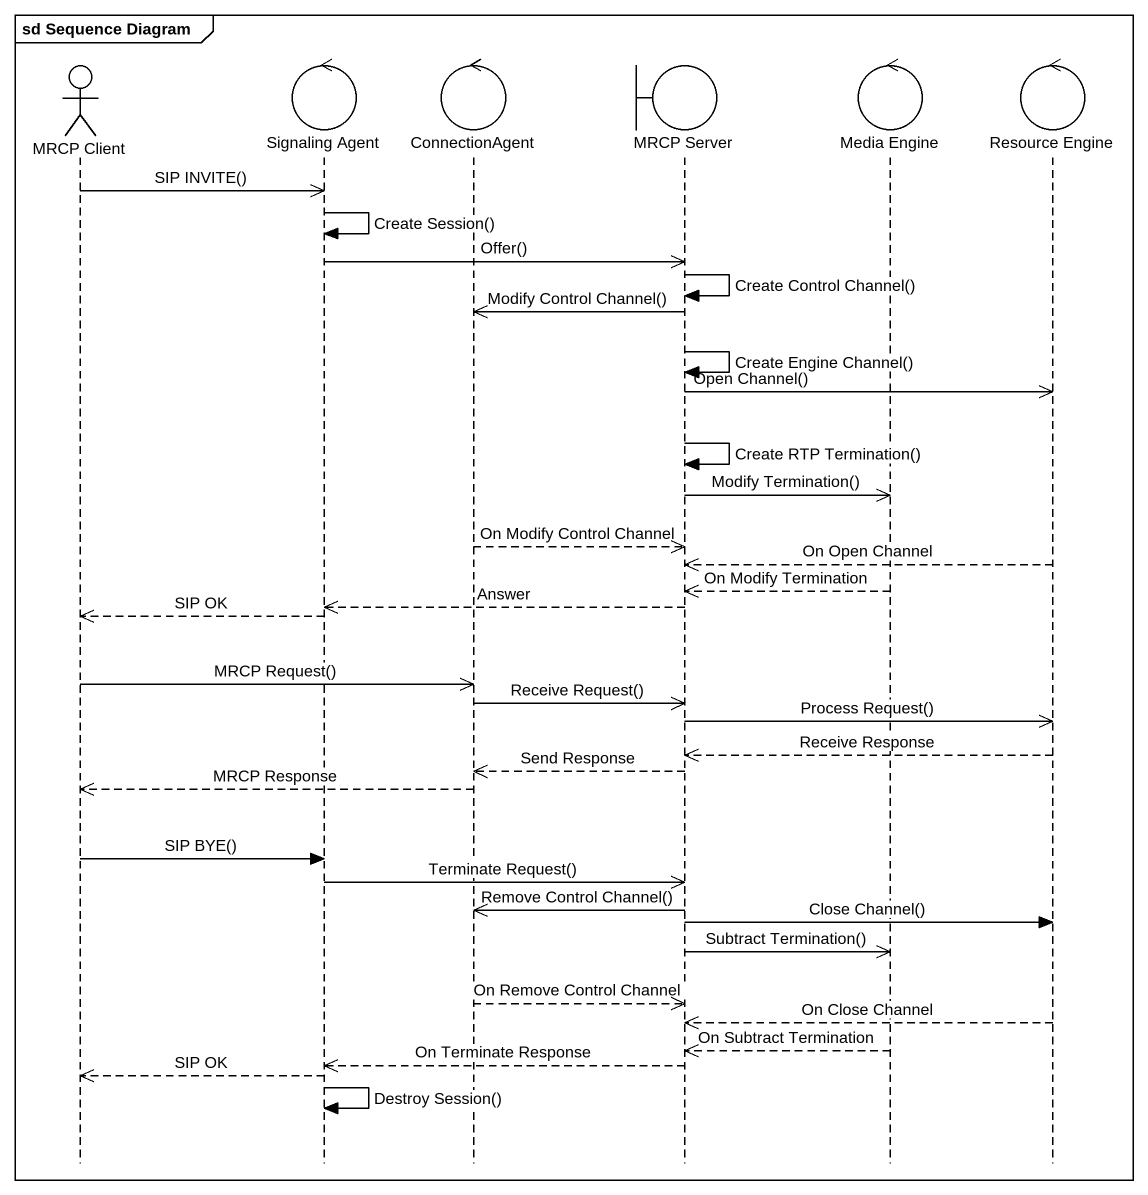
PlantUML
@startuml
mainframe sd Sequence Diagram
hide footbox
actor "MRCP Client" as MRCP_Client
control "Signaling Agent" as Signaling_Agent
control ConnectionAgent
boundary "MRCP Server" as MRCP_Server
control "Media Engine" as Media_Engine
control "Resource Engine" as Resource_Engine

MRCP_Client ->> Signaling_Agent : SIP INVITE()
Signaling_Agent -> Signaling_Agent : Create Session()
Signaling_Agent ->> MRCP_Server : Offer()
MRCP_Server -> MRCP_Server : Create Control Channel()
MRCP_Server ->> ConnectionAgent : Modify Control Channel()
MRCP_Server -> MRCP_Server : Create Engine Channel()
MRCP_Server ->> Resource_Engine : Open Channel()
MRCP_Server -> MRCP_Server : Create RTP Termination()
MRCP_Server ->> Media_Engine : Modify Termination()
ConnectionAgent -->> MRCP_Server : On Modify Control Channel
Resource_Engine -->> MRCP_Server : On Open Channel
Media_Engine -->> MRCP_Server : On Modify Termination
MRCP_Server -->> Signaling_Agent : Answer
Signaling_Agent -->> MRCP_Client : SIP OK
MRCP_Client ->> ConnectionAgent : MRCP Request()
ConnectionAgent ->> MRCP_Server : Receive Request()
MRCP_Server ->> Resource_Engine : Process Request()
Resource_Engine -->> MRCP_Server : Receive Response
MRCP_Server -->> ConnectionAgent : Send Response
ConnectionAgent -->> MRCP_Client : MRCP Response
MRCP_Client -> Signaling_Agent : SIP BYE()
Signaling_Agent ->> MRCP_Server : Terminate Request()
MRCP_Server ->> ConnectionAgent : Remove Control Channel()
MRCP_Server -> Resource_Engine : Close Channel()
MRCP_Server ->> Media_Engine : Subtract Termination()
ConnectionAgent -->> MRCP_Server : On Remove Control Channel
Resource_Engine -->> MRCP_Server : On Close Channel
Media_Engine -->> MRCP_Server : On Subtract Termination
MRCP_Server -->> Signaling_Agent : On Terminate Response
Signaling_Agent -->> MRCP_Client : SIP OK
Signaling_Agent -> Signaling_Agent : Destroy Session()
@enduml
